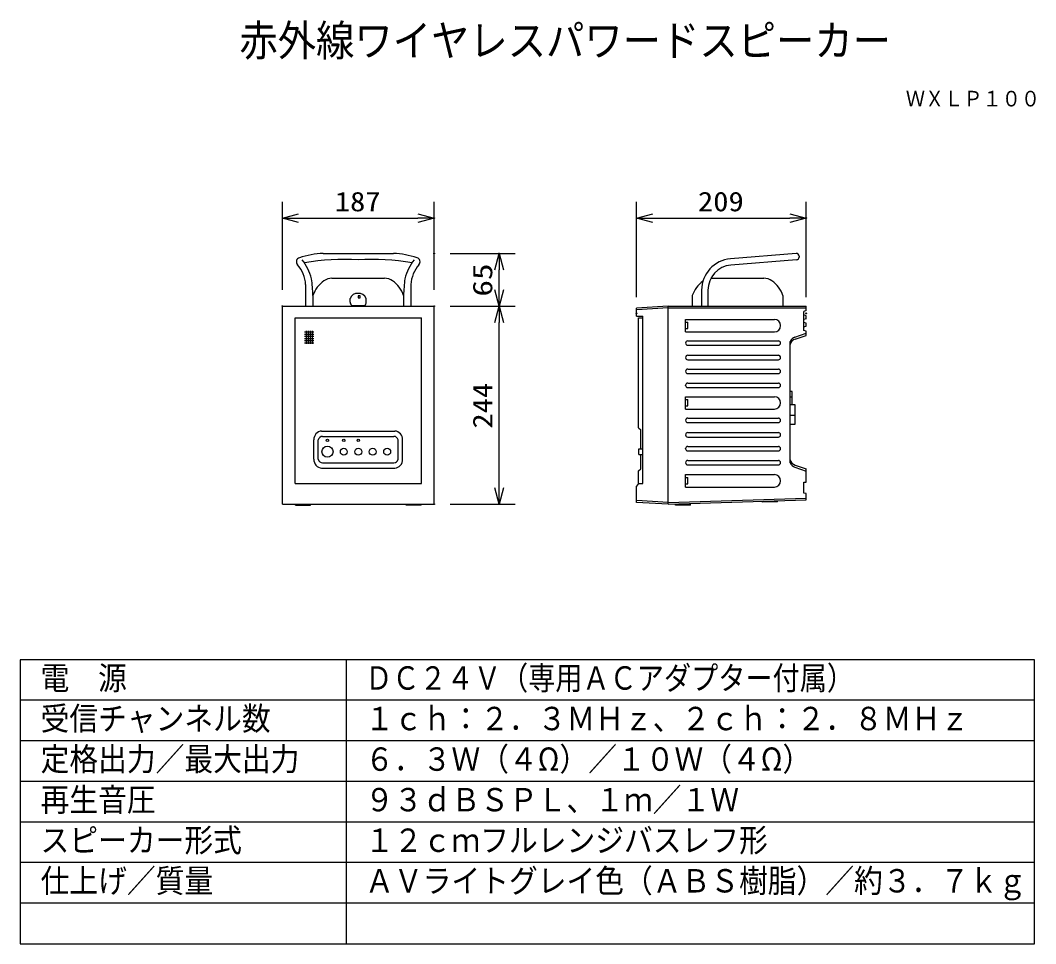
# Model space of a CAD drawing. Units: millimetres, scale not verified. Extents: x -63 to 63, y -57 to 57.
import ezdxf
from ezdxf.enums import TextEntityAlignment as Align

# ---------------------------------------------------------------- set-up
doc = ezdxf.new("R2010")
doc.units = ezdxf.units.MM
doc.header["$LTSCALE"] = 0.190236
doc.header["$PDMODE"] = 32
doc.header["$PDSIZE"] = 0.0951
for name, color, linetype in [('0-0_MOJI1', 2, 'Continuous'), ('0-1_TOUROKU', 1, 'Continuous'), ('0-2_WAKU', 1, 'Continuous'), ('0-3_GAIKEI', 1, 'Continuous'), ('0-4_SUNPO', 3, 'Continuous'), ('0-5_Defpoints', 7, 'Continuous')]:
    doc.layers.add(name, color=color, linetype=linetype)
doc.styles.add('ＭＳ ゴシック', font='')
doc.styles.get('ＭＳ ゴシック').set_extended_font_data('MS Gothic')

# ---------------------------------------------------------------- blocks, each defined once
blk = doc.blocks.new('_OPEN30')
at = {"layer": '0-5_Defpoints'}
blk.add_line((0, 0), (-1, 0), dxfattribs=at)
blk.add_lwpolyline([(-1, 0.26795), (0, 0), (-1, -0.26795)], dxfattribs=at)

msp = doc.modelspace()

# ---------------------------------------------------------------- linework, layer by layer
at = {"layer": '0-2_WAKU', "color": 4}
for p, q in [((-62.5001, -21.5), (-62.5001, -56.5001)), ((62.5001, -21.5), (-62.5001, -21.5)), ((-22.2945, -56.5001), (-22.2945, -21.5)), ((62.5001, -56.5001), (62.5001, -21.5)), ((-62.5001, -56.5001), (62.5001, -56.5001))]:
    msp.add_line(p, q, dxfattribs=at)
at = {"layer": '0-2_WAKU'}
for p, q in [((62.5001, -26.5), (-62.5001, -26.5)), ((62.5001, -31.5001), (-62.5001, -31.5001)), ((62.5001, -36.5001), (-62.5001, -36.5001)), ((62.5001, -41.5001), (-62.5001, -41.5001)), ((62.5001, -46.5001), (-62.5001, -46.5001)), ((62.5001, -51.5001), (-62.5001, -51.5001))]:
    msp.add_line(p, q, dxfattribs=at)
at = {"layer": '0-3_GAIKEI', "color": 7}
for p, q in [((-25.1892, 28.5834), (-16.5201, 28.5834)), ((33.1175, 28.5819), (25.0149, 27.9224)), ((33.1732, 27.807), (25.078, 27.1482)), ((33.4888, 28.2396), (33.4888, 28.1493)), ((-24.0892, 25.5275), (-17.6201, 25.5275)), ((22.6613, 25.5275), (29.1304, 25.5275)), ((-27.3331, 24.7561), (-27.3331, 22.0833)), ((-14.3763, 24.7561), (-14.3763, 22.0833)), ((21.4612, 24.073), (21.4612, 22.0833)), ((22.238, 24.0676), (22.238, 22.0833)), ((-26.4374, 23.4018), (-26.4374, 22.0833)), ((-15.272, 23.4018), (-15.272, 22.0833)), ((20.3131, 23.4018), (20.3131, 22.0833)), ((31.4785, 23.4018), (31.4785, 22.0833)), ((-30.2047, 22.0833), (-11.5047, 22.0833)), ((-30.2047, -2.3167), (-30.2047, 22.0833)), ((-11.5047, -2.3167), (-11.5047, 22.0833)), ((17.3373, 22.0833), (13.4481, 21.8602)), ((13.4481, 20.8712), (13.4481, 21.8602)), ((17.3373, 22.0833), (34.3482, 22.0833)), ((34.3482, 21.5491), (34.0629, 21.4439)), ((34.0629, 19.1068), (34.0629, 21.4439)), ((34.3482, 21.5491), (34.3482, 22.0833)), ((-28.6404, 0.2344), (-28.6404, 20.6659)), ((-28.6404, 20.6659), (-13.0689, 20.6659)), ((-13.0689, 0.2344), (-13.0689, 20.6659)), ((13.4481, 20.8712), (14.229, 20.8712)), ((14.229, 0.2344), (14.229, 20.8712)), ((34.3482, 19.0016), (34.0629, 19.1068)), ((32.3885, 3.1449), (32.3885, 17.3748)), ((32.983, 2.5048), (34.3482, 2.042)), ((-28.6404, 0.2344), (-13.0689, 0.2344)), ((13.6654, 0.2344), (13.4481, -0.0977)), ((13.6654, 0.2344), (14.229, 0.2344)), ((13.4481, -2.0935), (13.4481, -0.0977)), ((34.3482, -1.7753), (34.3482, -1.0033)), ((-30.2047, -2.3167), (-11.5047, -2.3167)), ((17.3373, -2.3167), (13.4481, -2.0935)), ((17.3373, -2.3167), (34.3482, -1.7753))]:
    msp.add_line(p, q, dxfattribs=at)
at = {"layer": '0-3_GAIKEI'}
for p, q in [((-21.8459, 22.5697), (-21.8459, 23.0548)), ((-19.8634, 22.5697), (-19.8634, 23.0548)), ((-21.6693, 22.185), (-20.0401, 22.185)), ((17.3435, 21.8687), (13.4604, 21.6459)), ((17.3373, -2.3167), (17.3373, 22.0833)), ((17.3435, 21.8687), (34.3482, 21.8687)), ((13.6654, 20.6659), (14.229, 20.6659)), ((13.6654, 7.0745), (13.6654, 20.6659)), ((19.4902, 18.9269), (19.4902, 20.4569)), ((19.4902, 20.4569), (30.4272, 20.4569)), ((19.4902, 20.0982), (19.7652, 20.0982)), ((19.7652, 19.3205), (19.7652, 20.0982)), ((34.3482, 20.5374), (34.0629, 20.4322)), ((34.3482, 19.9856), (34.0629, 20.0908)), ((-27.4704, 18.9109), (-26.3256, 18.9109)), ((-27.2168, 17.4628), (-27.2168, 19.0391)), ((-26.9692, 17.4628), (-26.9692, 19.0391)), ((-26.7216, 17.4628), (-26.7216, 19.0391)), ((-26.474, 17.4628), (-26.474, 19.0391)), ((19.4902, 19.3205), (19.7652, 19.3205)), ((19.4902, 18.9269), (30.4272, 18.9269)), ((31.1913, 19.691), (31.1913, 19.6928)), ((34.3482, 19.6086), (34.0629, 19.5034)), ((34.3482, 19.6086), (34.3482, 19.9856)), ((-27.4704, 18.6458), (-26.3256, 18.6458)), ((-27.4704, 18.3806), (-26.3256, 18.3806)), ((-27.4704, 18.1154), (-26.3256, 18.1154)), ((-27.4704, 17.8503), (-26.3256, 17.8503)), ((-27.4704, 17.5851), (-26.3256, 17.5851)), ((19.4902, 17.5383), (19.4902, 17.539)), ((19.7649, 17.8137), (30.9236, 17.8137)), ((31.1983, 17.5383), (31.1983, 17.539)), ((32.3885, 17.3748), (32.3885, 17.7323)), ((32.9565, 18.2791), (34.3482, 18.7509)), ((19.7649, 17.2636), (30.9236, 17.2636)), ((19.4902, 15.7562), (19.4902, 15.7569)), ((19.7649, 16.0316), (30.9236, 16.0316)), ((19.7649, 15.4815), (30.9236, 15.4815)), ((31.1983, 15.7562), (31.1983, 15.7569)), ((19.4902, 14.0492), (19.4902, 14.0499)), ((19.7649, 14.3246), (30.9236, 14.3246)), ((19.7649, 13.7745), (30.9236, 13.7745)), ((31.1983, 14.0492), (31.1983, 14.0499)), ((19.7649, 12.6056), (30.9236, 12.6056)), ((19.4902, 12.3302), (19.4902, 12.3309)), ((19.7649, 12.0555), (30.9236, 12.0555)), ((31.1983, 12.3302), (31.1983, 12.3309)), ((19.4902, 10.9306), (30.4272, 10.9306)), ((19.4902, 9.4007), (19.4902, 10.9306)), ((19.4902, 10.572), (19.7652, 10.572)), ((31.1913, 10.1648), (31.1913, 10.1665)), ((32.6278, 10.885), (32.3885, 10.885)), ((19.4902, 9.4007), (30.4272, 9.4007)), ((19.4902, 8.0121), (19.4902, 8.0127)), ((19.7649, 8.2875), (30.9236, 8.2875)), ((19.7649, 7.7373), (30.9236, 7.7373)), ((31.1983, 8.0121), (31.1983, 8.0127)), ((32.3885, 8.6629), (32.9927, 8.6629)), ((-25.3626, 6.699), (-16.3467, 6.699)), ((13.6654, 7.0745), (13.9738, 6.8316)), ((13.9738, 4.4824), (13.9738, 6.8316)), ((19.7649, 6.5054), (30.9236, 6.5054)), ((-26.3273, 3.2088), (-26.3273, 5.6125)), ((-25.7729, 3.2088), (-25.7729, 5.6125)), ((-25.256, 6.0428), (-16.4533, 6.0428)), ((-15.9365, 3.2088), (-15.9365, 5.6125)), ((-15.3821, 3.2088), (-15.3821, 5.6125)), ((19.4902, 6.23), (19.4902, 6.2306)), ((19.7649, 5.9552), (30.9236, 5.9552)), ((31.1983, 6.23), (31.1983, 6.2306)), ((13.7243, 3.8084), (13.7243, 4.4824)), ((13.7243, 4.4824), (14.229, 4.4824)), ((13.7243, 3.8084), (14.229, 3.8084)), ((13.9738, 2.049), (13.9738, 3.8084)), ((19.4902, 4.523), (19.4902, 4.5237)), ((19.7649, 4.7984), (30.9236, 4.7984)), ((19.7649, 4.2482), (30.9236, 4.2482)), ((31.1983, 4.523), (31.1983, 4.5237)), ((-25.256, 2.7785), (-16.4533, 2.7785)), ((19.4902, 2.7988), (19.4902, 2.7995)), ((19.7649, 3.0742), (30.9236, 3.0742)), ((19.7649, 2.5241), (30.9236, 2.5241)), ((31.1983, 2.7988), (31.1983, 2.7995)), ((32.3885, 2.7873), (32.3885, 3.1449)), ((-25.3626, 2.1223), (-16.3467, 2.1223)), ((13.6654, 1.8061), (13.9738, 2.049)), ((13.6654, 0.2344), (13.6654, 1.8061)), ((19.4902, -0.2056), (19.4902, 1.3244)), ((19.4902, 1.3244), (30.4272, 1.3244)), ((32.9565, 2.2405), (34.3482, 1.7687)), ((19.4902, 0.9657), (19.7652, 0.9657)), ((19.4902, 0.188), (19.7652, 0.188)), ((19.7652, 0.188), (19.7652, 0.9657)), ((31.1913, 0.5585), (31.1913, 0.5603)), ((19.4902, -0.2056), (30.4272, -0.2056)), ((-28.6061, -2.4509), (-28.6061, -2.3167)), ((-28.6061, -2.4509), (-26.7524, -2.4509)), ((-26.7524, -2.4509), (-26.7524, -2.3167)), ((-14.957, -2.4509), (-14.957, -2.3167)), ((-13.1033, -2.4509), (-14.957, -2.4509)), ((-13.1033, -2.4509), (-13.1033, -2.3167)), ((17.3496, -2.1024), (13.4604, -1.8792)), ((17.3305, -2.1022), (34.3482, -1.5606)), ((18.2441, -2.4509), (18.2441, -2.2878)), ((20.1094, -2.4509), (18.2441, -2.4509)), ((20.1094, -2.4509), (20.1094, -2.2285)), ((28.9658, -2.0915), (28.9607, -1.9468)), ((30.83, -2.0264), (28.9658, -2.0915)), ((30.83, -2.0264), (30.8252, -1.8874))]:
    msp.add_line(p, q, dxfattribs=at)
msp.add_lwpolyline([(-20.8535, 23.1333), (-20.6264, 23.1333), (-20.6264, 23.3731), (-20.8535, 23.3731)], close=True, dxfattribs=at)
for points in [[(34.3482, 20.5374), (34.3482, 20.9145), (34.0629, 21.0197)], [(32.6278, 9.9163), (32.6278, 11.5786), (32.3885, 11.5786)], [(19.4902, 9.7943), (19.7652, 9.7943), (19.7652, 10.572)], [(32.3885, 7.5234), (32.9927, 7.5234), (32.9927, 9.9163), (32.3885, 9.9163)]]:
    msp.add_lwpolyline(points, dxfattribs=at)
at = {"layer": '0-3_GAIKEI', "color": 7}
for points in [[(32.983, 18.0148), (34.3482, 18.4777), (34.3482, 19.0016)], [(34.3482, -1.0033), (34.0685, -0.9769), (34.0685, 0.4066), (34.3482, 0.4066), (34.3482, 2.042)]]:
    msp.add_lwpolyline(points, dxfattribs=at)
at = {"layer": '0-3_GAIKEI'}
for centre, radius in [((-24.6467, 5.5526), 0.1485), ((-22.6338, 5.5526), 0.1485), ((-20.8527, 5.5526), 0.1485), ((-24.6467, 4.1454), 0.6859), ((-22.6338, 4.1454), 0.426), ((-20.8527, 4.1454), 0.426), ((-19.0715, 4.1454), 0.426), ((-17.2904, 4.1454), 0.426)]:
    msp.add_circle(centre, radius, dxfattribs=at)
at = {"layer": '0-3_GAIKEI', "color": 7}
for centre, radius, start, end in [((-27.9698, 27.573), 0.5114, 105.29832, 226.01339), ((-24.7221, 17.4695), 11.1237, 92.4071, 107.70411), ((-32.9691, 23.8141), 6.5778, 14.65721, 37.49745), ((-22.3323, -4.8032), 32.6556, 87.40662, 99.07567), ((-19.3771, -4.8032), 32.6556, 80.92433, 92.59338), ((-16.9873, 17.4695), 11.1237, 72.29589, 87.5929), ((-8.7403, 23.8141), 6.5778, 142.50255, 165.34279), ((-13.7395, 27.573), 0.5114, 313.98661, 74.70168), ((25.3287, 24.0676), 3.8675, 94.65315, 180), ((33.1454, 28.2396), 0.3434, 0, 94.65315), ((33.1454, 28.1493), 0.3434, 274.65315, 0), ((-31.7312, 24.4), 4.4126, 4.62898, 39.47202), ((-9.9781, 24.4), 4.4126, 140.52798, 175.37102), ((25.3287, 24.0676), 3.0907, 94.65315, 180), ((-54.6328, 22.1663), 28.2225, 2.50917, 6.73984), ((-22.9511, 22.203), 3.6866, 125.29939, 161.02419), ((-24.0892, 23.8105), 1.7171, 90, 125.29939), ((-17.6201, 23.8105), 1.7171, 54.70061, 90), ((-18.7582, 22.203), 3.6866, 18.97581, 54.70061), ((12.9235, 22.1663), 28.2225, 173.26016, 177.49083), ((23.7994, 22.203), 3.6866, 126.15232, 161.02419), ((22.6613, 23.8105), 1.7171, 90, 91.91177), ((29.1304, 23.8105), 1.7171, 54.70061, 90), ((27.9923, 22.203), 3.6866, 18.97581, 54.70061), ((33.2341, 17.1855), 0.8665, 106.84586, 167.38258), ((33.2341, 3.3341), 0.8665, 192.61742, 253.15414)]:
    msp.add_arc(centre, radius, start, end, dxfattribs=at)
at = {"layer": '0-3_GAIKEI'}
for centre, radius, start, end in [((-21.3664, 22.557), 0.4796, 178.47681, 230.84944), ((-20.9635, 22.7291), 0.9406, 86.71882, 159.74551), ((-20.8435, 22.5821), 1.0881, 25.74783, 93.48211), ((-20.3429, 22.557), 0.4796, 309.15056, 1.52319), ((30.4272, 19.6928), 0.7641, 0, 90), ((30.4272, 19.691), 0.7641, 270, 0), ((19.7649, 17.539), 0.2747, 90, 180), ((19.7649, 17.5383), 0.2747, 180, 270), ((30.9236, 17.539), 0.2747, 0, 90), ((30.9236, 17.5383), 0.2747, 270, 0), ((33.2077, 17.4498), 0.8665, 106.84586, 160.96827), ((19.7649, 15.7569), 0.2747, 90, 180), ((19.7649, 15.7562), 0.2747, 180, 270), ((30.9236, 15.7569), 0.2747, 0, 90), ((30.9236, 15.7562), 0.2747, 270, 0), ((19.7649, 14.0499), 0.2747, 90, 180), ((19.7649, 14.0492), 0.2747, 180, 270), ((30.9236, 14.0499), 0.2747, 0, 90), ((30.9236, 14.0492), 0.2747, 270, 0), ((19.7649, 12.3309), 0.2747, 90, 180), ((30.9236, 12.3309), 0.2747, 0, 90), ((19.7649, 12.3302), 0.2747, 180, 270), ((30.9236, 12.3302), 0.2747, 270, 0), ((30.4272, 10.1665), 0.7641, 0, 90), ((30.4272, 10.1648), 0.7641, 270, 0), ((19.7649, 8.0127), 0.2747, 90, 180), ((19.7649, 8.0121), 0.2747, 180, 270), ((30.9236, 8.0127), 0.2747, 0, 90), ((30.9236, 8.0121), 0.2747, 270, 0), ((-25.2704, 5.6456), 1.0574, 95.00194, 181.79811), ((-16.4389, 5.6456), 1.0574, 358.20189, 84.99806), ((19.7649, 6.2306), 0.2747, 90, 180), ((30.9236, 6.2306), 0.2747, 0, 90), ((-25.2492, 5.509), 0.5338, 90.73843, 168.82148), ((-16.4602, 5.509), 0.5338, 11.17852, 89.26157), ((19.7649, 6.23), 0.2747, 180, 270), ((30.9236, 6.23), 0.2747, 270, 0), ((19.7649, 4.5237), 0.2747, 90, 180), ((19.7649, 4.523), 0.2747, 180, 270), ((30.9236, 4.5237), 0.2747, 0, 90), ((30.9236, 4.523), 0.2747, 270, 0), ((-25.2704, 3.1756), 1.0574, 178.20189, 264.99806), ((-25.2492, 3.3123), 0.5338, 191.17852, 269.26157), ((-16.4602, 3.3123), 0.5338, 270.73843, 348.82148), ((-16.4389, 3.1756), 1.0574, 275.00194, 1.79811), ((19.7649, 2.7995), 0.2747, 90, 180), ((19.7649, 2.7988), 0.2747, 180, 270), ((30.9236, 2.7995), 0.2747, 0, 90), ((30.9236, 2.7988), 0.2747, 270, 0), ((33.2077, 3.0699), 0.8665, 199.03173, 253.15414), ((30.4272, 0.5603), 0.7641, 0, 90), ((30.4272, 0.5585), 0.7641, 270, 0)]:
    msp.add_arc(centre, radius, start, end, dxfattribs=at)
at = {"layer": '0-4_SUNPO'}
for p, q in [((-30.2047, 24.0833), (-30.2047, 34.9508)), ((-11.5047, 24.0833), (-11.5047, 34.9508)), ((13.4481, 23.2031), (13.4481, 34.9548)), ((34.3482, 23.2031), (34.3482, 34.9548)), ((-28.2047, 32.9508), (-13.5047, 32.9508)), ((15.4481, 32.9548), (32.3482, 32.9548)), ((-9.5047, 28.5834), (-1.5046, 28.5834)), ((-3.5046, 24.0833), (-3.5046, 26.5834)), ((-9.5047, 22.0833), (-1.5046, 22.0833)), ((-9.5047, 22.0833), (-1.5046, 22.0833)), ((-3.5046, -0.3167), (-3.5046, 20.0833)), ((-9.5047, -2.3167), (-1.5046, -2.3167))]:
    msp.add_line(p, q, dxfattribs=at)
at = {"layer": '0-5_Defpoints'}
for p in [(-11.5047, 32.9508), (34.3482, 32.9548), (-11.5047, 28.5834), (-3.5046, 28.5834), (-30.2047, 22.0833), (-11.5047, 22.0833), (-3.5046, 22.0833), (13.4481, 21.2031), (34.3482, 21.2031), (-11.5047, -2.3167)]:
    msp.add_point(p, dxfattribs=at)

# ---------------------------------------------------------------- block references
at = {"layer": '0-4_SUNPO', "xscale": 2, "yscale": 2}
for p, rotation in [((-30.2047, 32.9508), 180), ((13.4481, 32.9548), 180), ((-3.5046, 28.5834), 90), ((-3.5046, 22.0833), 270), ((-3.5046, 22.0833), 90), ((-3.5046, -2.3167), 270)]:
    msp.add_blockref('_OPEN30', p, dxfattribs=dict(at, rotation=rotation))
for p in [(-11.5047, 32.9508), (34.3482, 32.9548)]:
    msp.add_blockref('_OPEN30', p, dxfattribs=at)

# ---------------------------------------------------------------- texts
at = {"layer": '0-0_MOJI1', "style": 'ＭＳ ゴシック'}
for s, height, width, p in [('赤外線ワイヤレスパワードスピーカー', 3.848, 0.9, (-35.5001, 51.7599)), ('電\u3000源', 2.887, 0.9, (-60.0001, -26.0552)), ('ＤＣ２４Ｖ（専用ＡＣアダプター付属）', 2.887, 0.85, (-20, -26.0552)), ('受信チャンネル数', 2.887, 0.9, (-60.0001, -31.0552)), ('１ｃｈ：２．３ＭＨｚ、２ｃｈ：２．８ＭＨｚ', 2.887, 0.9, (-20, -31.0552)), ('定格出力／最大出力', 2.887, 0.9, (-60.0001, -36.0552)), ('６．３Ｗ（４Ω）／１０Ｗ（４Ω）', 2.887, 0.9, (-20, -36.0552)), ('再生音圧', 2.887, 0.9, (-60.0001, -41.0552)), ('９３ｄＢＳＰＬ、１ｍ／１Ｗ', 2.887, 0.9, (-20, -41.0552)), ('スピーカー形式', 2.887, 0.9, (-60.0001, -46.0552)), ('１２ｃｍフルレンジバスレフ形', 2.887, 0.9, (-20, -46.0552)), ('仕上げ／質量', 2.887, 0.9, (-60.0001, -51.0552)), ('ＡＶライトグレイ色（ＡＢＳ樹脂）／約３．７ｋｇ', 2.887, 0.9, (-20, -51.0552))]:
    msp.add_text(s, height=height, dxfattribs=dict(at, width=width)).set_placement(p, align=Align.BOTTOM_LEFT)
at = {"layer": '0-1_TOUROKU', "style": 'ＭＳ ゴシック', "width": 0.9}
msp.add_text('ＷＸＬＰ１００', height=1.925, dxfattribs=at).set_placement((46.6334, 46.13), align=Align.BOTTOM_LEFT)
at = {"layer": '0-4_SUNPO', "style": 'ＭＳ ゴシック', "width": 1.15}
for s, p in [('187', (-23.7418, 33.0604)), ('209', (21.011, 33.0644))]:
    msp.add_text(s, height=2.406, dxfattribs=at).set_placement(p, align=Align.BOTTOM_LEFT)
at = {"layer": '0-4_SUNPO', "style": 'ＭＳ ゴシック'}
for s, width, p in [('65', 1.25, (-3.6142, 23.2664)), ('244', 1.15, (-3.6142, 6.9962))]:
    msp.add_text(s, height=2.406, rotation=90, dxfattribs=dict(at, width=width)).set_placement(p, align=Align.BOTTOM_LEFT)

doc.saveas('drawing.dxf')
